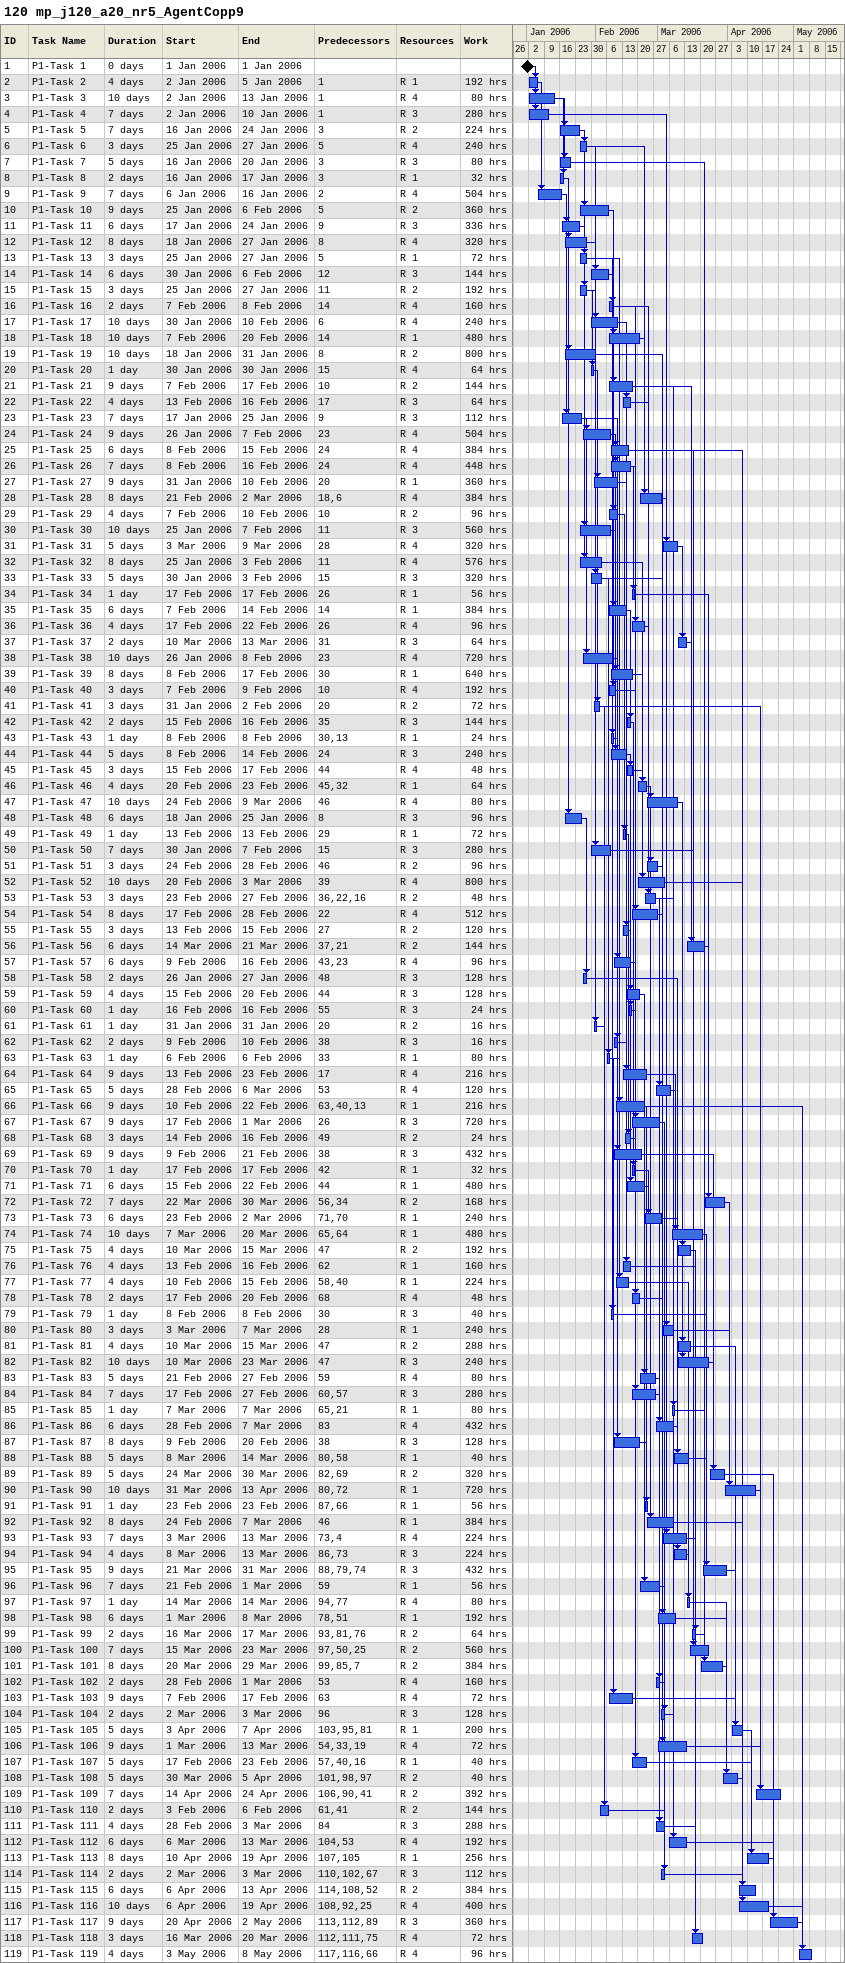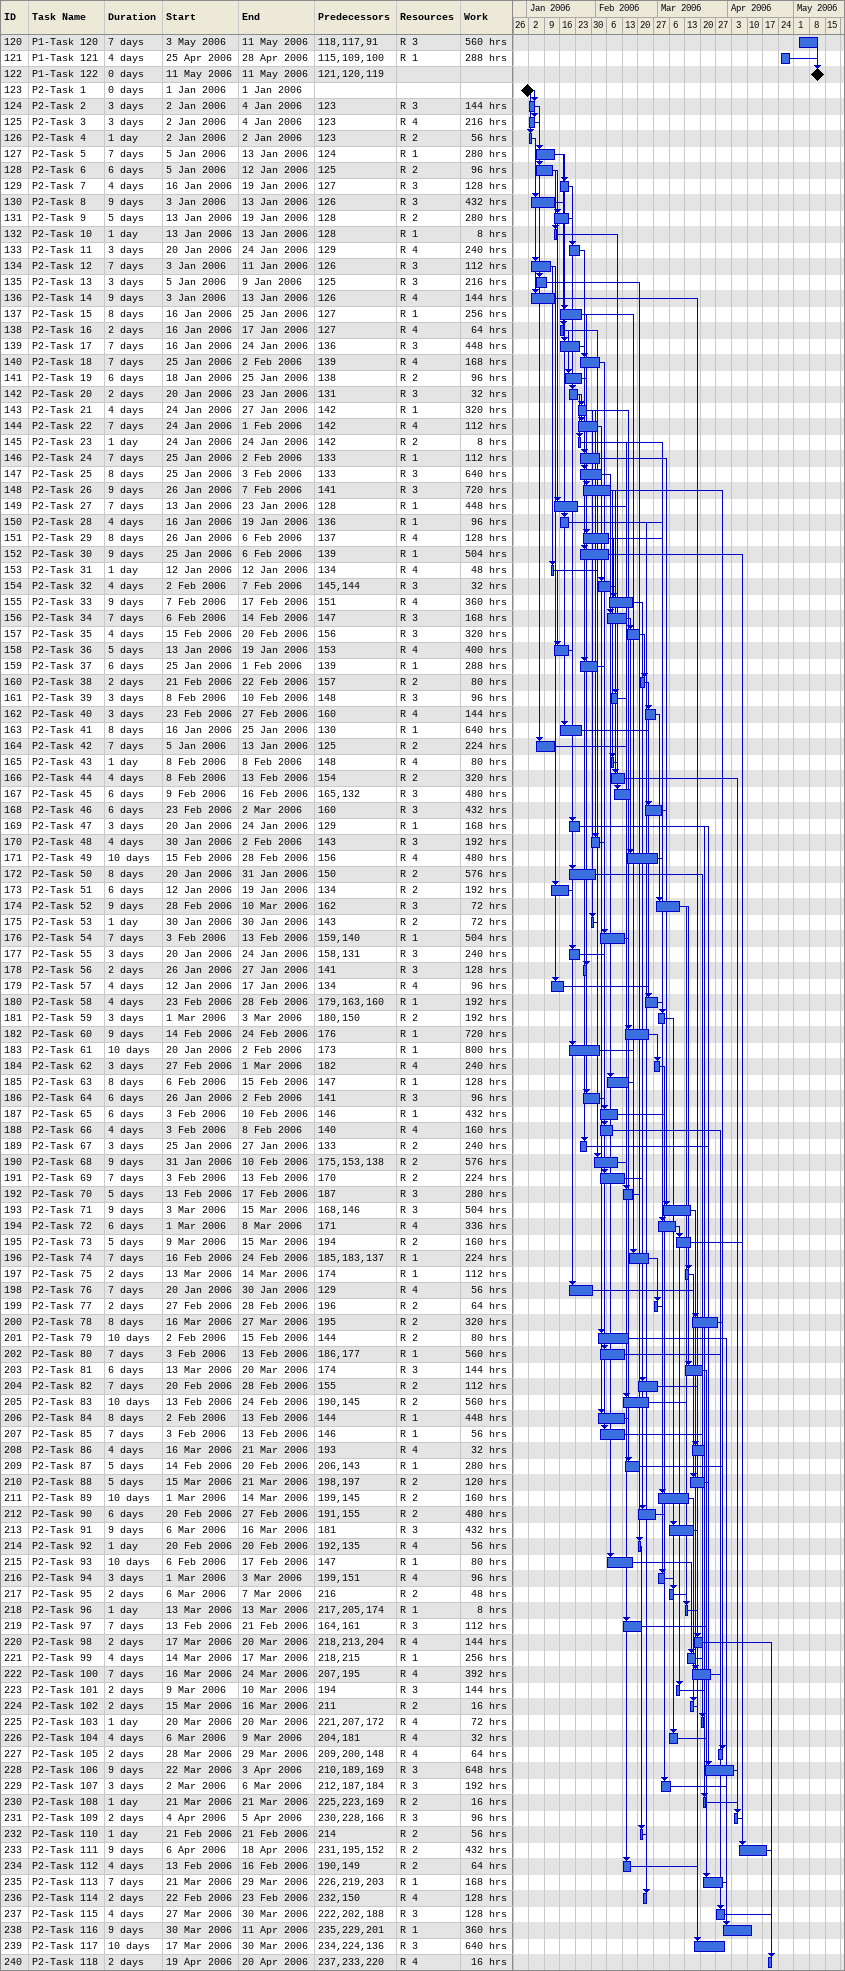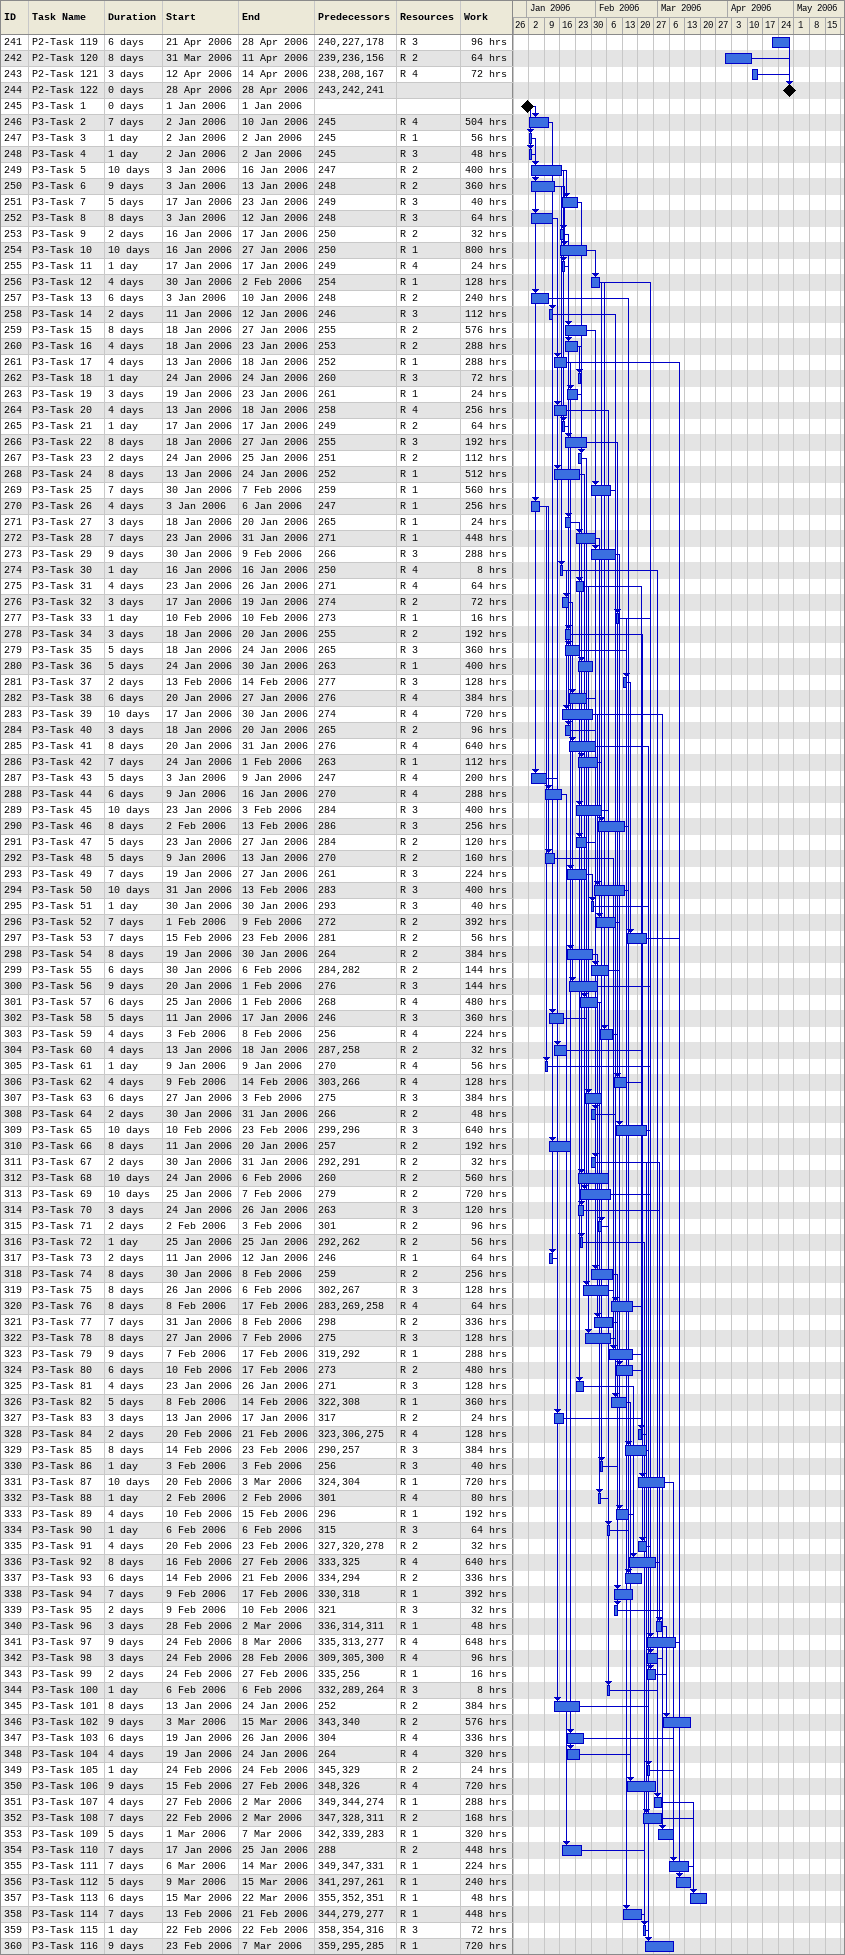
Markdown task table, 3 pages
120 mp_j120_a20_nr5_AgentCopp9

| ID | Task | Duration | Start | Finish | Predecessors | Resources | Work (h) |
|---|---|---|---|---|---|---|---|
| 1 | P1-Task 1 | 0d | 2006-01-01 | 2006-01-01 |  |  |  |
| 2 | P1-Task 2 | 4d | 2006-01-02 | 2006-01-05 | 1 | R 1 | 192 |
| 3 | P1-Task 3 | 10d | 2006-01-02 | 2006-01-13 | 1 | R 4 | 80 |
| 4 | P1-Task 4 | 7d | 2006-01-02 | 2006-01-10 | 1 | R 3 | 280 |
| 5 | P1-Task 5 | 7d | 2006-01-16 | 2006-01-24 | 3 | R 2 | 224 |
| 6 | P1-Task 6 | 3d | 2006-01-25 | 2006-01-27 | 5 | R 4 | 240 |
| 7 | P1-Task 7 | 5d | 2006-01-16 | 2006-01-20 | 3 | R 3 | 80 |
| 8 | P1-Task 8 | 2d | 2006-01-16 | 2006-01-17 | 3 | R 1 | 32 |
| 9 | P1-Task 9 | 7d | 2006-01-06 | 2006-01-16 | 2 | R 4 | 504 |
| 10 | P1-Task 10 | 9d | 2006-01-25 | 2006-02-06 | 5 | R 2 | 360 |
| 11 | P1-Task 11 | 6d | 2006-01-17 | 2006-01-24 | 9 | R 3 | 336 |
| 12 | P1-Task 12 | 8d | 2006-01-18 | 2006-01-27 | 8 | R 4 | 320 |
| 13 | P1-Task 13 | 3d | 2006-01-25 | 2006-01-27 | 5 | R 1 | 72 |
| 14 | P1-Task 14 | 6d | 2006-01-30 | 2006-02-06 | 12 | R 3 | 144 |
| 15 | P1-Task 15 | 3d | 2006-01-25 | 2006-01-27 | 11 | R 2 | 192 |
| 16 | P1-Task 16 | 2d | 2006-02-07 | 2006-02-08 | 14 | R 4 | 160 |
| 17 | P1-Task 17 | 10d | 2006-01-30 | 2006-02-10 | 6 | R 4 | 240 |
| 18 | P1-Task 18 | 10d | 2006-02-07 | 2006-02-20 | 14 | R 1 | 480 |
| 19 | P1-Task 19 | 10d | 2006-01-18 | 2006-01-31 | 8 | R 2 | 800 |
| 20 | P1-Task 20 | 1d | 2006-01-30 | 2006-01-30 | 15 | R 4 | 64 |
| 21 | P1-Task 21 | 9d | 2006-02-07 | 2006-02-17 | 10 | R 2 | 144 |
| 22 | P1-Task 22 | 4d | 2006-02-13 | 2006-02-16 | 17 | R 3 | 64 |
| 23 | P1-Task 23 | 7d | 2006-01-17 | 2006-01-25 | 9 | R 3 | 112 |
| 24 | P1-Task 24 | 9d | 2006-01-26 | 2006-02-07 | 23 | R 4 | 504 |
| 25 | P1-Task 25 | 6d | 2006-02-08 | 2006-02-15 | 24 | R 4 | 384 |
| 26 | P1-Task 26 | 7d | 2006-02-08 | 2006-02-16 | 24 | R 4 | 448 |
| 27 | P1-Task 27 | 9d | 2006-01-31 | 2006-02-10 | 20 | R 1 | 360 |
| 28 | P1-Task 28 | 8d | 2006-02-21 | 2006-03-02 | 18, 6 | R 4 | 384 |
| 29 | P1-Task 29 | 4d | 2006-02-07 | 2006-02-10 | 10 | R 2 | 96 |
| 30 | P1-Task 30 | 10d | 2006-01-25 | 2006-02-07 | 11 | R 3 | 560 |
| 31 | P1-Task 31 | 5d | 2006-03-03 | 2006-03-09 | 28 | R 4 | 320 |
| 32 | P1-Task 32 | 8d | 2006-01-25 | 2006-02-03 | 11 | R 4 | 576 |
| 33 | P1-Task 33 | 5d | 2006-01-30 | 2006-02-03 | 15 | R 3 | 320 |
| 34 | P1-Task 34 | 1d | 2006-02-17 | 2006-02-17 | 26 | R 1 | 56 |
| 35 | P1-Task 35 | 6d | 2006-02-07 | 2006-02-14 | 14 | R 1 | 384 |
| 36 | P1-Task 36 | 4d | 2006-02-17 | 2006-02-22 | 26 | R 4 | 96 |
| 37 | P1-Task 37 | 2d | 2006-03-10 | 2006-03-13 | 31 | R 3 | 64 |
| 38 | P1-Task 38 | 10d | 2006-01-26 | 2006-02-08 | 23 | R 4 | 720 |
| 39 | P1-Task 39 | 8d | 2006-02-08 | 2006-02-17 | 30 | R 1 | 640 |
| 40 | P1-Task 40 | 3d | 2006-02-07 | 2006-02-09 | 10 | R 4 | 192 |
| 41 | P1-Task 41 | 3d | 2006-01-31 | 2006-02-02 | 20 | R 2 | 72 |
| 42 | P1-Task 42 | 2d | 2006-02-15 | 2006-02-16 | 35 | R 3 | 144 |
| 43 | P1-Task 43 | 1d | 2006-02-08 | 2006-02-08 | 30, 13 | R 1 | 24 |
| 44 | P1-Task 44 | 5d | 2006-02-08 | 2006-02-14 | 24 | R 3 | 240 |
| 45 | P1-Task 45 | 3d | 2006-02-15 | 2006-02-17 | 44 | R 4 | 48 |
| 46 | P1-Task 46 | 4d | 2006-02-20 | 2006-02-23 | 45, 32 | R 1 | 64 |
| 47 | P1-Task 47 | 10d | 2006-02-24 | 2006-03-09 | 46 | R 4 | 80 |
| 48 | P1-Task 48 | 6d | 2006-01-18 | 2006-01-25 | 8 | R 3 | 96 |
| 49 | P1-Task 49 | 1d | 2006-02-13 | 2006-02-13 | 29 | R 1 | 72 |
| 50 | P1-Task 50 | 7d | 2006-01-30 | 2006-02-07 | 15 | R 3 | 280 |
| 51 | P1-Task 51 | 3d | 2006-02-24 | 2006-02-28 | 46 | R 2 | 96 |
| 52 | P1-Task 52 | 10d | 2006-02-20 | 2006-03-03 | 39 | R 4 | 800 |
| 53 | P1-Task 53 | 3d | 2006-02-23 | 2006-02-27 | 36, 22, 16 | R 2 | 48 |
| 54 | P1-Task 54 | 8d | 2006-02-17 | 2006-02-28 | 22 | R 4 | 512 |
| 55 | P1-Task 55 | 3d | 2006-02-13 | 2006-02-15 | 27 | R 2 | 120 |
| 56 | P1-Task 56 | 6d | 2006-03-14 | 2006-03-21 | 37, 21 | R 2 | 144 |
| 57 | P1-Task 57 | 6d | 2006-02-09 | 2006-02-16 | 43, 23 | R 4 | 96 |
| 58 | P1-Task 58 | 2d | 2006-01-26 | 2006-01-27 | 48 | R 3 | 128 |
| 59 | P1-Task 59 | 4d | 2006-02-15 | 2006-02-20 | 44 | R 3 | 128 |
| 60 | P1-Task 60 | 1d | 2006-02-16 | 2006-02-16 | 55 | R 3 | 24 |
| 61 | P1-Task 61 | 1d | 2006-01-31 | 2006-01-31 | 20 | R 2 | 16 |
| 62 | P1-Task 62 | 2d | 2006-02-09 | 2006-02-10 | 38 | R 3 | 16 |
| 63 | P1-Task 63 | 1d | 2006-02-06 | 2006-02-06 | 33 | R 1 | 80 |
| 64 | P1-Task 64 | 9d | 2006-02-13 | 2006-02-23 | 17 | R 4 | 216 |
| 65 | P1-Task 65 | 5d | 2006-02-28 | 2006-03-06 | 53 | R 4 | 120 |
| 66 | P1-Task 66 | 9d | 2006-02-10 | 2006-02-22 | 63, 40, 13 | R 1 | 216 |
| 67 | P1-Task 67 | 9d | 2006-02-17 | 2006-03-01 | 26 | R 3 | 720 |
| 68 | P1-Task 68 | 3d | 2006-02-14 | 2006-02-16 | 49 | R 2 | 24 |
| 69 | P1-Task 69 | 9d | 2006-02-09 | 2006-02-21 | 38 | R 3 | 432 |
| 70 | P1-Task 70 | 1d | 2006-02-17 | 2006-02-17 | 42 | R 1 | 32 |
| 71 | P1-Task 71 | 6d | 2006-02-15 | 2006-02-22 | 44 | R 1 | 480 |
| 72 | P1-Task 72 | 7d | 2006-03-22 | 2006-03-30 | 56, 34 | R 2 | 168 |
| 73 | P1-Task 73 | 6d | 2006-02-23 | 2006-03-02 | 71, 70 | R 1 | 240 |
| 74 | P1-Task 74 | 10d | 2006-03-07 | 2006-03-20 | 65, 64 | R 1 | 480 |
| 75 | P1-Task 75 | 4d | 2006-03-10 | 2006-03-15 | 47 | R 2 | 192 |
| 76 | P1-Task 76 | 4d | 2006-02-13 | 2006-02-16 | 62 | R 1 | 160 |
| 77 | P1-Task 77 | 4d | 2006-02-10 | 2006-02-15 | 58, 40 | R 1 | 224 |
| 78 | P1-Task 78 | 2d | 2006-02-17 | 2006-02-20 | 68 | R 4 | 48 |
| 79 | P1-Task 79 | 1d | 2006-02-08 | 2006-02-08 | 30 | R 3 | 40 |
| 80 | P1-Task 80 | 3d | 2006-03-03 | 2006-03-07 | 28 | R 1 | 240 |
| 81 | P1-Task 81 | 4d | 2006-03-10 | 2006-03-15 | 47 | R 2 | 288 |
| 82 | P1-Task 82 | 10d | 2006-03-10 | 2006-03-23 | 47 | R 3 | 240 |
| 83 | P1-Task 83 | 5d | 2006-02-21 | 2006-02-27 | 59 | R 4 | 80 |
| 84 | P1-Task 84 | 7d | 2006-02-17 | 2006-02-27 | 60, 57 | R 3 | 280 |
| 85 | P1-Task 85 | 1d | 2006-03-07 | 2006-03-07 | 65, 21 | R 1 | 80 |
| 86 | P1-Task 86 | 6d | 2006-02-28 | 2006-03-07 | 83 | R 4 | 432 |
| 87 | P1-Task 87 | 8d | 2006-02-09 | 2006-02-20 | 38 | R 3 | 128 |
| 88 | P1-Task 88 | 5d | 2006-03-08 | 2006-03-14 | 80, 58 | R 1 | 40 |
| 89 | P1-Task 89 | 5d | 2006-03-24 | 2006-03-30 | 82, 69 | R 2 | 320 |
| 90 | P1-Task 90 | 10d | 2006-03-31 | 2006-04-13 | 80, 72 | R 1 | 720 |
| 91 | P1-Task 91 | 1d | 2006-02-23 | 2006-02-23 | 87, 66 | R 1 | 56 |
| 92 | P1-Task 92 | 8d | 2006-02-24 | 2006-03-07 | 46 | R 1 | 384 |
| 93 | P1-Task 93 | 7d | 2006-03-03 | 2006-03-13 | 73, 4 | R 4 | 224 |
| 94 | P1-Task 94 | 4d | 2006-03-08 | 2006-03-13 | 86, 73 | R 3 | 224 |
| 95 | P1-Task 95 | 9d | 2006-03-21 | 2006-03-31 | 88, 79, 74 | R 3 | 432 |
| 96 | P1-Task 96 | 7d | 2006-02-21 | 2006-03-01 | 59 | R 1 | 56 |
| 97 | P1-Task 97 | 1d | 2006-03-14 | 2006-03-14 | 94, 77 | R 4 | 80 |
| 98 | P1-Task 98 | 6d | 2006-03-01 | 2006-03-08 | 78, 51 | R 1 | 192 |
| 99 | P1-Task 99 | 2d | 2006-03-16 | 2006-03-17 | 93, 81, 76 | R 2 | 64 |
| 100 | P1-Task 100 | 7d | 2006-03-15 | 2006-03-23 | 97, 50, 25 | R 2 | 560 |
| 101 | P1-Task 101 | 8d | 2006-03-20 | 2006-03-29 | 99, 85, 7 | R 2 | 384 |
| 102 | P1-Task 102 | 2d | 2006-02-28 | 2006-03-01 | 53 | R 4 | 160 |
| 103 | P1-Task 103 | 9d | 2006-02-07 | 2006-02-17 | 63 | R 4 | 72 |
| 104 | P1-Task 104 | 2d | 2006-03-02 | 2006-03-03 | 96 | R 3 | 128 |
| 105 | P1-Task 105 | 5d | 2006-04-03 | 2006-04-07 | 103, 95, 81 | R 1 | 200 |
| 106 | P1-Task 106 | 9d | 2006-03-01 | 2006-03-13 | 54, 33, 19 | R 4 | 72 |
| 107 | P1-Task 107 | 5d | 2006-02-17 | 2006-02-23 | 57, 40, 16 | R 1 | 40 |
| 108 | P1-Task 108 | 5d | 2006-03-30 | 2006-04-05 | 101, 98, 97 | R 2 | 40 |
| 109 | P1-Task 109 | 7d | 2006-04-14 | 2006-04-24 | 106, 90, 41 | R 2 | 392 |
| 110 | P1-Task 110 | 2d | 2006-02-03 | 2006-02-06 | 61, 41 | R 2 | 144 |
| 111 | P1-Task 111 | 4d | 2006-02-28 | 2006-03-03 | 84 | R 3 | 288 |
| 112 | P1-Task 112 | 6d | 2006-03-06 | 2006-03-13 | 104, 53 | R 4 | 192 |
| 113 | P1-Task 113 | 8d | 2006-04-10 | 2006-04-19 | 107, 105 | R 1 | 256 |
| 114 | P1-Task 114 | 2d | 2006-03-02 | 2006-03-03 | 110, 102, 67 | R 3 | 112 |
| 115 | P1-Task 115 | 6d | 2006-04-06 | 2006-04-13 | 114, 108, 52 | R 2 | 384 |
| 116 | P1-Task 116 | 10d | 2006-04-06 | 2006-04-19 | 108, 92, 25 | R 4 | 400 |
| 117 | P1-Task 117 | 9d | 2006-04-20 | 2006-05-02 | 113, 112, 89 | R 3 | 360 |
| 118 | P1-Task 118 | 3d | 2006-03-16 | 2006-03-20 | 112, 111, 75 | R 4 | 72 |
| 119 | P1-Task 119 | 4d | 2006-05-03 | 2006-05-08 | 117, 116, 66 | R 4 | 96 |
| 120 | P1-Task 120 | 7d | 2006-05-03 | 2006-05-11 | 118, 117, 91 | R 3 | 560 |
| 121 | P1-Task 121 | 4d | 2006-04-25 | 2006-04-28 | 115, 109, 100 | R 1 | 288 |
| 122 | P1-Task 122 | 0d | 2006-05-11 | 2006-05-11 | 121, 120, 119 |  |  |
| 123 | P2-Task 1 | 0d | 2006-01-01 | 2006-01-01 |  |  |  |
| 124 | P2-Task 2 | 3d | 2006-01-02 | 2006-01-04 | 123 | R 3 | 144 |
| 125 | P2-Task 3 | 3d | 2006-01-02 | 2006-01-04 | 123 | R 4 | 216 |
| 126 | P2-Task 4 | 1d | 2006-01-02 | 2006-01-02 | 123 | R 2 | 56 |
| 127 | P2-Task 5 | 7d | 2006-01-05 | 2006-01-13 | 124 | R 1 | 280 |
| 128 | P2-Task 6 | 6d | 2006-01-05 | 2006-01-12 | 125 | R 2 | 96 |
| 129 | P2-Task 7 | 4d | 2006-01-16 | 2006-01-19 | 127 | R 3 | 128 |
| 130 | P2-Task 8 | 9d | 2006-01-03 | 2006-01-13 | 126 | R 3 | 432 |
| 131 | P2-Task 9 | 5d | 2006-01-13 | 2006-01-19 | 128 | R 2 | 280 |
| 132 | P2-Task 10 | 1d | 2006-01-13 | 2006-01-13 | 128 | R 1 | 8 |
| 133 | P2-Task 11 | 3d | 2006-01-20 | 2006-01-24 | 129 | R 4 | 240 |
| 134 | P2-Task 12 | 7d | 2006-01-03 | 2006-01-11 | 126 | R 3 | 112 |
| 135 | P2-Task 13 | 3d | 2006-01-05 | 2006-01-09 | 125 | R 3 | 216 |
| 136 | P2-Task 14 | 9d | 2006-01-03 | 2006-01-13 | 126 | R 4 | 144 |
| 137 | P2-Task 15 | 8d | 2006-01-16 | 2006-01-25 | 127 | R 1 | 256 |
| 138 | P2-Task 16 | 2d | 2006-01-16 | 2006-01-17 | 127 | R 4 | 64 |
| 139 | P2-Task 17 | 7d | 2006-01-16 | 2006-01-24 | 136 | R 3 | 448 |
| 140 | P2-Task 18 | 7d | 2006-01-25 | 2006-02-02 | 139 | R 4 | 168 |
| 141 | P2-Task 19 | 6d | 2006-01-18 | 2006-01-25 | 138 | R 2 | 96 |
| 142 | P2-Task 20 | 2d | 2006-01-20 | 2006-01-23 | 131 | R 3 | 32 |
| 143 | P2-Task 21 | 4d | 2006-01-24 | 2006-01-27 | 142 | R 1 | 320 |
| 144 | P2-Task 22 | 7d | 2006-01-24 | 2006-02-01 | 142 | R 4 | 112 |
| 145 | P2-Task 23 | 1d | 2006-01-24 | 2006-01-24 | 142 | R 2 | 8 |
| 146 | P2-Task 24 | 7d | 2006-01-25 | 2006-02-02 | 133 | R 1 | 112 |
| 147 | P2-Task 25 | 8d | 2006-01-25 | 2006-02-03 | 133 | R 3 | 640 |
| 148 | P2-Task 26 | 9d | 2006-01-26 | 2006-02-07 | 141 | R 3 | 720 |
| 149 | P2-Task 27 | 7d | 2006-01-13 | 2006-01-23 | 128 | R 1 | 448 |
| 150 | P2-Task 28 | 4d | 2006-01-16 | 2006-01-19 | 136 | R 1 | 96 |
| 151 | P2-Task 29 | 8d | 2006-01-26 | 2006-02-06 | 137 | R 4 | 128 |
| 152 | P2-Task 30 | 9d | 2006-01-25 | 2006-02-06 | 139 | R 1 | 504 |
| 153 | P2-Task 31 | 1d | 2006-01-12 | 2006-01-12 | 134 | R 4 | 48 |
| 154 | P2-Task 32 | 4d | 2006-02-02 | 2006-02-07 | 145, 144 | R 3 | 32 |
| 155 | P2-Task 33 | 9d | 2006-02-07 | 2006-02-17 | 151 | R 4 | 360 |
| 156 | P2-Task 34 | 7d | 2006-02-06 | 2006-02-14 | 147 | R 3 | 168 |
| 157 | P2-Task 35 | 4d | 2006-02-15 | 2006-02-20 | 156 | R 3 | 320 |
| 158 | P2-Task 36 | 5d | 2006-01-13 | 2006-01-19 | 153 | R 4 | 400 |
| 159 | P2-Task 37 | 6d | 2006-01-25 | 2006-02-01 | 139 | R 1 | 288 |
| 160 | P2-Task 38 | 2d | 2006-02-21 | 2006-02-22 | 157 | R 2 | 80 |
| 161 | P2-Task 39 | 3d | 2006-02-08 | 2006-02-10 | 148 | R 3 | 96 |
| 162 | P2-Task 40 | 3d | 2006-02-23 | 2006-02-27 | 160 | R 4 | 144 |
| 163 | P2-Task 41 | 8d | 2006-01-16 | 2006-01-25 | 130 | R 1 | 640 |
| 164 | P2-Task 42 | 7d | 2006-01-05 | 2006-01-13 | 125 | R 2 | 224 |
| 165 | P2-Task 43 | 1d | 2006-02-08 | 2006-02-08 | 148 | R 4 | 80 |
| 166 | P2-Task 44 | 4d | 2006-02-08 | 2006-02-13 | 154 | R 2 | 320 |
| 167 | P2-Task 45 | 6d | 2006-02-09 | 2006-02-16 | 165, 132 | R 3 | 480 |
| 168 | P2-Task 46 | 6d | 2006-02-23 | 2006-03-02 | 160 | R 3 | 432 |
| 169 | P2-Task 47 | 3d | 2006-01-20 | 2006-01-24 | 129 | R 1 | 168 |
| 170 | P2-Task 48 | 4d | 2006-01-30 | 2006-02-02 | 143 | R 3 | 192 |
| 171 | P2-Task 49 | 10d | 2006-02-15 | 2006-02-28 | 156 | R 4 | 480 |
| 172 | P2-Task 50 | 8d | 2006-01-20 | 2006-01-31 | 150 | R 2 | 576 |
| 173 | P2-Task 51 | 6d | 2006-01-12 | 2006-01-19 | 134 | R 2 | 192 |
| 174 | P2-Task 52 | 9d | 2006-02-28 | 2006-03-10 | 162 | R 3 | 72 |
| 175 | P2-Task 53 | 1d | 2006-01-30 | 2006-01-30 | 143 | R 2 | 72 |
| 176 | P2-Task 54 | 7d | 2006-02-03 | 2006-02-13 | 159, 140 | R 1 | 504 |
| 177 | P2-Task 55 | 3d | 2006-01-20 | 2006-01-24 | 158, 131 | R 3 | 240 |
| 178 | P2-Task 56 | 2d | 2006-01-26 | 2006-01-27 | 141 | R 3 | 128 |
| 179 | P2-Task 57 | 4d | 2006-01-12 | 2006-01-17 | 134 | R 4 | 96 |
| 180 | P2-Task 58 | 4d | 2006-02-23 | 2006-02-28 | 179, 163, 160 | R 1 | 192 |
| 181 | P2-Task 59 | 3d | 2006-03-01 | 2006-03-03 | 180, 150 | R 2 | 192 |
| 182 | P2-Task 60 | 9d | 2006-02-14 | 2006-02-24 | 176 | R 1 | 720 |
| 183 | P2-Task 61 | 10d | 2006-01-20 | 2006-02-02 | 173 | R 1 | 800 |
| 184 | P2-Task 62 | 3d | 2006-02-27 | 2006-03-01 | 182 | R 4 | 240 |
| 185 | P2-Task 63 | 8d | 2006-02-06 | 2006-02-15 | 147 | R 1 | 128 |
| 186 | P2-Task 64 | 6d | 2006-01-26 | 2006-02-02 | 141 | R 3 | 96 |
| 187 | P2-Task 65 | 6d | 2006-02-03 | 2006-02-10 | 146 | R 1 | 432 |
| 188 | P2-Task 66 | 4d | 2006-02-03 | 2006-02-08 | 140 | R 4 | 160 |
| 189 | P2-Task 67 | 3d | 2006-01-25 | 2006-01-27 | 133 | R 2 | 240 |
| 190 | P2-Task 68 | 9d | 2006-01-31 | 2006-02-10 | 175, 153, 138 | R 2 | 576 |
| 191 | P2-Task 69 | 7d | 2006-02-03 | 2006-02-13 | 170 | R 2 | 224 |
| 192 | P2-Task 70 | 5d | 2006-02-13 | 2006-02-17 | 187 | R 3 | 280 |
| 193 | P2-Task 71 | 9d | 2006-03-03 | 2006-03-15 | 168, 146 | R 3 | 504 |
| 194 | P2-Task 72 | 6d | 2006-03-01 | 2006-03-08 | 171 | R 4 | 336 |
| 195 | P2-Task 73 | 5d | 2006-03-09 | 2006-03-15 | 194 | R 2 | 160 |
| 196 | P2-Task 74 | 7d | 2006-02-16 | 2006-02-24 | 185, 183, 137 | R 1 | 224 |
| 197 | P2-Task 75 | 2d | 2006-03-13 | 2006-03-14 | 174 | R 1 | 112 |
| 198 | P2-Task 76 | 7d | 2006-01-20 | 2006-01-30 | 129 | R 4 | 56 |
| 199 | P2-Task 77 | 2d | 2006-02-27 | 2006-02-28 | 196 | R 2 | 64 |
| 200 | P2-Task 78 | 8d | 2006-03-16 | 2006-03-27 | 195 | R 2 | 320 |
| 201 | P2-Task 79 | 10d | 2006-02-02 | 2006-02-15 | 144 | R 2 | 80 |
| 202 | P2-Task 80 | 7d | 2006-02-03 | 2006-02-13 | 186, 177 | R 1 | 560 |
| 203 | P2-Task 81 | 6d | 2006-03-13 | 2006-03-20 | 174 | R 3 | 144 |
| 204 | P2-Task 82 | 7d | 2006-02-20 | 2006-02-28 | 155 | R 2 | 112 |
| 205 | P2-Task 83 | 10d | 2006-02-13 | 2006-02-24 | 190, 145 | R 2 | 560 |
| 206 | P2-Task 84 | 8d | 2006-02-02 | 2006-02-13 | 144 | R 1 | 448 |
| 207 | P2-Task 85 | 7d | 2006-02-03 | 2006-02-13 | 146 | R 1 | 56 |
| 208 | P2-Task 86 | 4d | 2006-03-16 | 2006-03-21 | 193 | R 4 | 32 |
| 209 | P2-Task 87 | 5d | 2006-02-14 | 2006-02-20 | 206, 143 | R 1 | 280 |
| 210 | P2-Task 88 | 5d | 2006-03-15 | 2006-03-21 | 198, 197 | R 2 | 120 |
| 211 | P2-Task 89 | 10d | 2006-03-01 | 2006-03-14 | 199, 145 | R 2 | 160 |
| 212 | P2-Task 90 | 6d | 2006-02-20 | 2006-02-27 | 191, 155 | R 2 | 480 |
| 213 | P2-Task 91 | 9d | 2006-03-06 | 2006-03-16 | 181 | R 3 | 432 |
| 214 | P2-Task 92 | 1d | 2006-02-20 | 2006-02-20 | 192, 135 | R 4 | 56 |
| 215 | P2-Task 93 | 10d | 2006-02-06 | 2006-02-17 | 147 | R 1 | 80 |
| 216 | P2-Task 94 | 3d | 2006-03-01 | 2006-03-03 | 199, 151 | R 4 | 96 |
| 217 | P2-Task 95 | 2d | 2006-03-06 | 2006-03-07 | 216 | R 2 | 48 |
| 218 | P2-Task 96 | 1d | 2006-03-13 | 2006-03-13 | 217, 205, 174 | R 1 | 8 |
| 219 | P2-Task 97 | 7d | 2006-02-13 | 2006-02-21 | 164, 161 | R 3 | 112 |
| 220 | P2-Task 98 | 2d | 2006-03-17 | 2006-03-20 | 218, 213, 204 | R 4 | 144 |
| 221 | P2-Task 99 | 4d | 2006-03-14 | 2006-03-17 | 218, 215 | R 1 | 256 |
| 222 | P2-Task 100 | 7d | 2006-03-16 | 2006-03-24 | 207, 195 | R 4 | 392 |
| 223 | P2-Task 101 | 2d | 2006-03-09 | 2006-03-10 | 194 | R 3 | 144 |
| 224 | P2-Task 102 | 2d | 2006-03-15 | 2006-03-16 | 211 | R 2 | 16 |
| 225 | P2-Task 103 | 1d | 2006-03-20 | 2006-03-20 | 221, 207, 172 | R 4 | 72 |
| 226 | P2-Task 104 | 4d | 2006-03-06 | 2006-03-09 | 204, 181 | R 4 | 32 |
| 227 | P2-Task 105 | 2d | 2006-03-28 | 2006-03-29 | 209, 200, 148 | R 4 | 64 |
| 228 | P2-Task 106 | 9d | 2006-03-22 | 2006-04-03 | 210, 189, 169 | R 3 | 648 |
| 229 | P2-Task 107 | 3d | 2006-03-02 | 2006-03-06 | 212, 187, 184 | R 3 | 192 |
| 230 | P2-Task 108 | 1d | 2006-03-21 | 2006-03-21 | 225, 223, 169 | R 2 | 16 |
| 231 | P2-Task 109 | 2d | 2006-04-04 | 2006-04-05 | 230, 228, 166 | R 3 | 96 |
| 232 | P2-Task 110 | 1d | 2006-02-21 | 2006-02-21 | 214 | R 2 | 56 |
| 233 | P2-Task 111 | 9d | 2006-04-06 | 2006-04-18 | 231, 195, 152 | R 2 | 432 |
| 234 | P2-Task 112 | 4d | 2006-02-13 | 2006-02-16 | 190, 149 | R 2 | 64 |
| 235 | P2-Task 113 | 7d | 2006-03-21 | 2006-03-29 | 226, 219, 203 | R 1 | 168 |
| 236 | P2-Task 114 | 2d | 2006-02-22 | 2006-02-23 | 232, 150 | R 4 | 128 |
| 237 | P2-Task 115 | 4d | 2006-03-27 | 2006-03-30 | 222, 202, 188 | R 3 | 128 |
| 238 | P2-Task 116 | 9d | 2006-03-30 | 2006-04-11 | 235, 229, 201 | R 1 | 360 |
| 239 | P2-Task 117 | 10d | 2006-03-17 | 2006-03-30 | 234, 224, 136 | R 3 | 640 |
| 240 | P2-Task 118 | 2d | 2006-04-19 | 2006-04-20 | 237, 233, 220 | R 4 | 16 |
| 241 | P2-Task 119 | 6d | 2006-04-21 | 2006-04-28 | 240, 227, 178 | R 3 | 96 |
| 242 | P2-Task 120 | 8d | 2006-03-31 | 2006-04-11 | 239, 236, 156 | R 2 | 64 |
| 243 | P2-Task 121 | 3d | 2006-04-12 | 2006-04-14 | 238, 208, 167 | R 4 | 72 |
| 244 | P2-Task 122 | 0d | 2006-04-28 | 2006-04-28 | 243, 242, 241 |  |  |
| 245 | P3-Task 1 | 0d | 2006-01-01 | 2006-01-01 |  |  |  |
| 246 | P3-Task 2 | 7d | 2006-01-02 | 2006-01-10 | 245 | R 4 | 504 |
| 247 | P3-Task 3 | 1d | 2006-01-02 | 2006-01-02 | 245 | R 1 | 56 |
| 248 | P3-Task 4 | 1d | 2006-01-02 | 2006-01-02 | 245 | R 3 | 48 |
| 249 | P3-Task 5 | 10d | 2006-01-03 | 2006-01-16 | 247 | R 2 | 400 |
| 250 | P3-Task 6 | 9d | 2006-01-03 | 2006-01-13 | 248 | R 2 | 360 |
| 251 | P3-Task 7 | 5d | 2006-01-17 | 2006-01-23 | 249 | R 3 | 40 |
| 252 | P3-Task 8 | 8d | 2006-01-03 | 2006-01-12 | 248 | R 3 | 64 |
| 253 | P3-Task 9 | 2d | 2006-01-16 | 2006-01-17 | 250 | R 2 | 32 |
| 254 | P3-Task 10 | 10d | 2006-01-16 | 2006-01-27 | 250 | R 1 | 800 |
| 255 | P3-Task 11 | 1d | 2006-01-17 | 2006-01-17 | 249 | R 4 | 24 |
| 256 | P3-Task 12 | 4d | 2006-01-30 | 2006-02-02 | 254 | R 1 | 128 |
| 257 | P3-Task 13 | 6d | 2006-01-03 | 2006-01-10 | 248 | R 2 | 240 |
| 258 | P3-Task 14 | 2d | 2006-01-11 | 2006-01-12 | 246 | R 3 | 112 |
| 259 | P3-Task 15 | 8d | 2006-01-18 | 2006-01-27 | 255 | R 2 | 576 |
| 260 | P3-Task 16 | 4d | 2006-01-18 | 2006-01-23 | 253 | R 2 | 288 |
| 261 | P3-Task 17 | 4d | 2006-01-13 | 2006-01-18 | 252 | R 1 | 288 |
| 262 | P3-Task 18 | 1d | 2006-01-24 | 2006-01-24 | 260 | R 3 | 72 |
| 263 | P3-Task 19 | 3d | 2006-01-19 | 2006-01-23 | 261 | R 1 | 24 |
| 264 | P3-Task 20 | 4d | 2006-01-13 | 2006-01-18 | 258 | R 4 | 256 |
| 265 | P3-Task 21 | 1d | 2006-01-17 | 2006-01-17 | 249 | R 2 | 64 |
| 266 | P3-Task 22 | 8d | 2006-01-18 | 2006-01-27 | 255 | R 3 | 192 |
| 267 | P3-Task 23 | 2d | 2006-01-24 | 2006-01-25 | 251 | R 2 | 112 |
| 268 | P3-Task 24 | 8d | 2006-01-13 | 2006-01-24 | 252 | R 1 | 512 |
| 269 | P3-Task 25 | 7d | 2006-01-30 | 2006-02-07 | 259 | R 1 | 560 |
| 270 | P3-Task 26 | 4d | 2006-01-03 | 2006-01-06 | 247 | R 1 | 256 |
| 271 | P3-Task 27 | 3d | 2006-01-18 | 2006-01-20 | 265 | R 1 | 24 |
| 272 | P3-Task 28 | 7d | 2006-01-23 | 2006-01-31 | 271 | R 1 | 448 |
| 273 | P3-Task 29 | 9d | 2006-01-30 | 2006-02-09 | 266 | R 3 | 288 |
| 274 | P3-Task 30 | 1d | 2006-01-16 | 2006-01-16 | 250 | R 4 | 8 |
| 275 | P3-Task 31 | 4d | 2006-01-23 | 2006-01-26 | 271 | R 4 | 64 |
| 276 | P3-Task 32 | 3d | 2006-01-17 | 2006-01-19 | 274 | R 2 | 72 |
| 277 | P3-Task 33 | 1d | 2006-02-10 | 2006-02-10 | 273 | R 1 | 16 |
| 278 | P3-Task 34 | 3d | 2006-01-18 | 2006-01-20 | 255 | R 2 | 192 |
| 279 | P3-Task 35 | 5d | 2006-01-18 | 2006-01-24 | 265 | R 3 | 360 |
| 280 | P3-Task 36 | 5d | 2006-01-24 | 2006-01-30 | 263 | R 1 | 400 |
| 281 | P3-Task 37 | 2d | 2006-02-13 | 2006-02-14 | 277 | R 3 | 128 |
| 282 | P3-Task 38 | 6d | 2006-01-20 | 2006-01-27 | 276 | R 4 | 384 |
| 283 | P3-Task 39 | 10d | 2006-01-17 | 2006-01-30 | 274 | R 4 | 720 |
| 284 | P3-Task 40 | 3d | 2006-01-18 | 2006-01-20 | 265 | R 2 | 96 |
| 285 | P3-Task 41 | 8d | 2006-01-20 | 2006-01-31 | 276 | R 4 | 640 |
| 286 | P3-Task 42 | 7d | 2006-01-24 | 2006-02-01 | 263 | R 1 | 112 |
| 287 | P3-Task 43 | 5d | 2006-01-03 | 2006-01-09 | 247 | R 4 | 200 |
| 288 | P3-Task 44 | 6d | 2006-01-09 | 2006-01-16 | 270 | R 4 | 288 |
| 289 | P3-Task 45 | 10d | 2006-01-23 | 2006-02-03 | 284 | R 3 | 400 |
| 290 | P3-Task 46 | 8d | 2006-02-02 | 2006-02-13 | 286 | R 3 | 256 |
| 291 | P3-Task 47 | 5d | 2006-01-23 | 2006-01-27 | 284 | R 2 | 120 |
| 292 | P3-Task 48 | 5d | 2006-01-09 | 2006-01-13 | 270 | R 2 | 160 |
| 293 | P3-Task 49 | 7d | 2006-01-19 | 2006-01-27 | 261 | R 3 | 224 |
| 294 | P3-Task 50 | 10d | 2006-01-31 | 2006-02-13 | 283 | R 3 | 400 |
| 295 | P3-Task 51 | 1d | 2006-01-30 | 2006-01-30 | 293 | R 3 | 40 |
| 296 | P3-Task 52 | 7d | 2006-02-01 | 2006-02-09 | 272 | R 2 | 392 |
| 297 | P3-Task 53 | 7d | 2006-02-15 | 2006-02-23 | 281 | R 2 | 56 |
| 298 | P3-Task 54 | 8d | 2006-01-19 | 2006-01-30 | 264 | R 2 | 384 |
| 299 | P3-Task 55 | 6d | 2006-01-30 | 2006-02-06 | 284, 282 | R 2 | 144 |
| 300 | P3-Task 56 | 9d | 2006-01-20 | 2006-02-01 | 276 | R 3 | 144 |
| 301 | P3-Task 57 | 6d | 2006-01-25 | 2006-02-01 | 268 | R 4 | 480 |
| 302 | P3-Task 58 | 5d | 2006-01-11 | 2006-01-17 | 246 | R 3 | 360 |
| 303 | P3-Task 59 | 4d | 2006-02-03 | 2006-02-08 | 256 | R 4 | 224 |
| 304 | P3-Task 60 | 4d | 2006-01-13 | 2006-01-18 | 287, 258 | R 2 | 32 |
| 305 | P3-Task 61 | 1d | 2006-01-09 | 2006-01-09 | 270 | R 4 | 56 |
| 306 | P3-Task 62 | 4d | 2006-02-09 | 2006-02-14 | 303, 266 | R 4 | 128 |
| 307 | P3-Task 63 | 6d | 2006-01-27 | 2006-02-03 | 275 | R 3 | 384 |
| 308 | P3-Task 64 | 2d | 2006-01-30 | 2006-01-31 | 266 | R 2 | 48 |
| 309 | P3-Task 65 | 10d | 2006-02-10 | 2006-02-23 | 299, 296 | R 3 | 640 |
| 310 | P3-Task 66 | 8d | 2006-01-11 | 2006-01-20 | 257 | R 2 | 192 |
| 311 | P3-Task 67 | 2d | 2006-01-30 | 2006-01-31 | 292, 291 | R 2 | 32 |
| 312 | P3-Task 68 | 10d | 2006-01-24 | 2006-02-06 | 260 | R 2 | 560 |
| 313 | P3-Task 69 | 10d | 2006-01-25 | 2006-02-07 | 279 | R 2 | 720 |
| 314 | P3-Task 70 | 3d | 2006-01-24 | 2006-01-26 | 263 | R 3 | 120 |
| 315 | P3-Task 71 | 2d | 2006-02-02 | 2006-02-03 | 301 | R 2 | 96 |
| 316 | P3-Task 72 | 1d | 2006-01-25 | 2006-01-25 | 292, 262 | R 2 | 56 |
| 317 | P3-Task 73 | 2d | 2006-01-11 | 2006-01-12 | 246 | R 1 | 64 |
| 318 | P3-Task 74 | 8d | 2006-01-30 | 2006-02-08 | 259 | R 2 | 256 |
| 319 | P3-Task 75 | 8d | 2006-01-26 | 2006-02-06 | 302, 267 | R 3 | 128 |
| 320 | P3-Task 76 | 8d | 2006-02-08 | 2006-02-17 | 283, 269, 258 | R 4 | 64 |
| 321 | P3-Task 77 | 7d | 2006-01-31 | 2006-02-08 | 298 | R 2 | 336 |
| 322 | P3-Task 78 | 8d | 2006-01-27 | 2006-02-07 | 275 | R 3 | 128 |
| 323 | P3-Task 79 | 9d | 2006-02-07 | 2006-02-17 | 319, 292 | R 1 | 288 |
| 324 | P3-Task 80 | 6d | 2006-02-10 | 2006-02-17 | 273 | R 2 | 480 |
| 325 | P3-Task 81 | 4d | 2006-01-23 | 2006-01-26 | 271 | R 3 | 128 |
| 326 | P3-Task 82 | 5d | 2006-02-08 | 2006-02-14 | 322, 308 | R 1 | 360 |
| 327 | P3-Task 83 | 3d | 2006-01-13 | 2006-01-17 | 317 | R 2 | 24 |
| 328 | P3-Task 84 | 2d | 2006-02-20 | 2006-02-21 | 323, 306, 275 | R 4 | 128 |
| 329 | P3-Task 85 | 8d | 2006-02-14 | 2006-02-23 | 290, 257 | R 3 | 384 |
| 330 | P3-Task 86 | 1d | 2006-02-03 | 2006-02-03 | 256 | R 3 | 40 |
| 331 | P3-Task 87 | 10d | 2006-02-20 | 2006-03-03 | 324, 304 | R 1 | 720 |
| 332 | P3-Task 88 | 1d | 2006-02-02 | 2006-02-02 | 301 | R 4 | 80 |
| 333 | P3-Task 89 | 4d | 2006-02-10 | 2006-02-15 | 296 | R 1 | 192 |
| 334 | P3-Task 90 | 1d | 2006-02-06 | 2006-02-06 | 315 | R 3 | 64 |
| 335 | P3-Task 91 | 4d | 2006-02-20 | 2006-02-23 | 327, 320, 278 | R 2 | 32 |
| 336 | P3-Task 92 | 8d | 2006-02-16 | 2006-02-27 | 333, 325 | R 4 | 640 |
| 337 | P3-Task 93 | 6d | 2006-02-14 | 2006-02-21 | 334, 294 | R 2 | 336 |
| 338 | P3-Task 94 | 7d | 2006-02-09 | 2006-02-17 | 330, 318 | R 1 | 392 |
| 339 | P3-Task 95 | 2d | 2006-02-09 | 2006-02-10 | 321 | R 3 | 32 |
| 340 | P3-Task 96 | 3d | 2006-02-28 | 2006-03-02 | 336, 314, 311 | R 1 | 48 |
| 341 | P3-Task 97 | 9d | 2006-02-24 | 2006-03-08 | 335, 313, 277 | R 4 | 648 |
| 342 | P3-Task 98 | 3d | 2006-02-24 | 2006-02-28 | 309, 305, 300 | R 4 | 96 |
| 343 | P3-Task 99 | 2d | 2006-02-24 | 2006-02-27 | 335, 256 | R 1 | 16 |
| 344 | P3-Task 100 | 1d | 2006-02-06 | 2006-02-06 | 332, 289, 264 | R 3 | 8 |
| 345 | P3-Task 101 | 8d | 2006-01-13 | 2006-01-24 | 252 | R 2 | 384 |
| 346 | P3-Task 102 | 9d | 2006-03-03 | 2006-03-15 | 343, 340 | R 2 | 576 |
| 347 | P3-Task 103 | 6d | 2006-01-19 | 2006-01-26 | 304 | R 4 | 336 |
| 348 | P3-Task 104 | 4d | 2006-01-19 | 2006-01-24 | 264 | R 4 | 320 |
| 349 | P3-Task 105 | 1d | 2006-02-24 | 2006-02-24 | 345, 329 | R 2 | 24 |
| 350 | P3-Task 106 | 9d | 2006-02-15 | 2006-02-27 | 348, 326 | R 4 | 720 |
| 351 | P3-Task 107 | 4d | 2006-02-27 | 2006-03-02 | 349, 344, 274 | R 1 | 288 |
| 352 | P3-Task 108 | 7d | 2006-02-22 | 2006-03-02 | 347, 328, 311 | R 2 | 168 |
| 353 | P3-Task 109 | 5d | 2006-03-01 | 2006-03-07 | 342, 339, 283 | R 1 | 320 |
| 354 | P3-Task 110 | 7d | 2006-01-17 | 2006-01-25 | 288 | R 2 | 448 |
| 355 | P3-Task 111 | 7d | 2006-03-06 | 2006-03-14 | 349, 347, 331 | R 1 | 224 |
| 356 | P3-Task 112 | 5d | 2006-03-09 | 2006-03-15 | 341, 297, 261 | R 1 | 240 |
| 357 | P3-Task 113 | 6d | 2006-03-15 | 2006-03-22 | 355, 352, 351 | R 1 | 48 |
| 358 | P3-Task 114 | 7d | 2006-02-13 | 2006-02-21 | 344, 279, 277 | R 1 | 448 |
| 359 | P3-Task 115 | 1d | 2006-02-22 | 2006-02-22 | 358, 354, 316 | R 3 | 72 |
| 360 | P3-Task 116 | 9d | 2006-02-23 | 2006-03-07 | 359, 295, 285 | R 1 | 720 |
